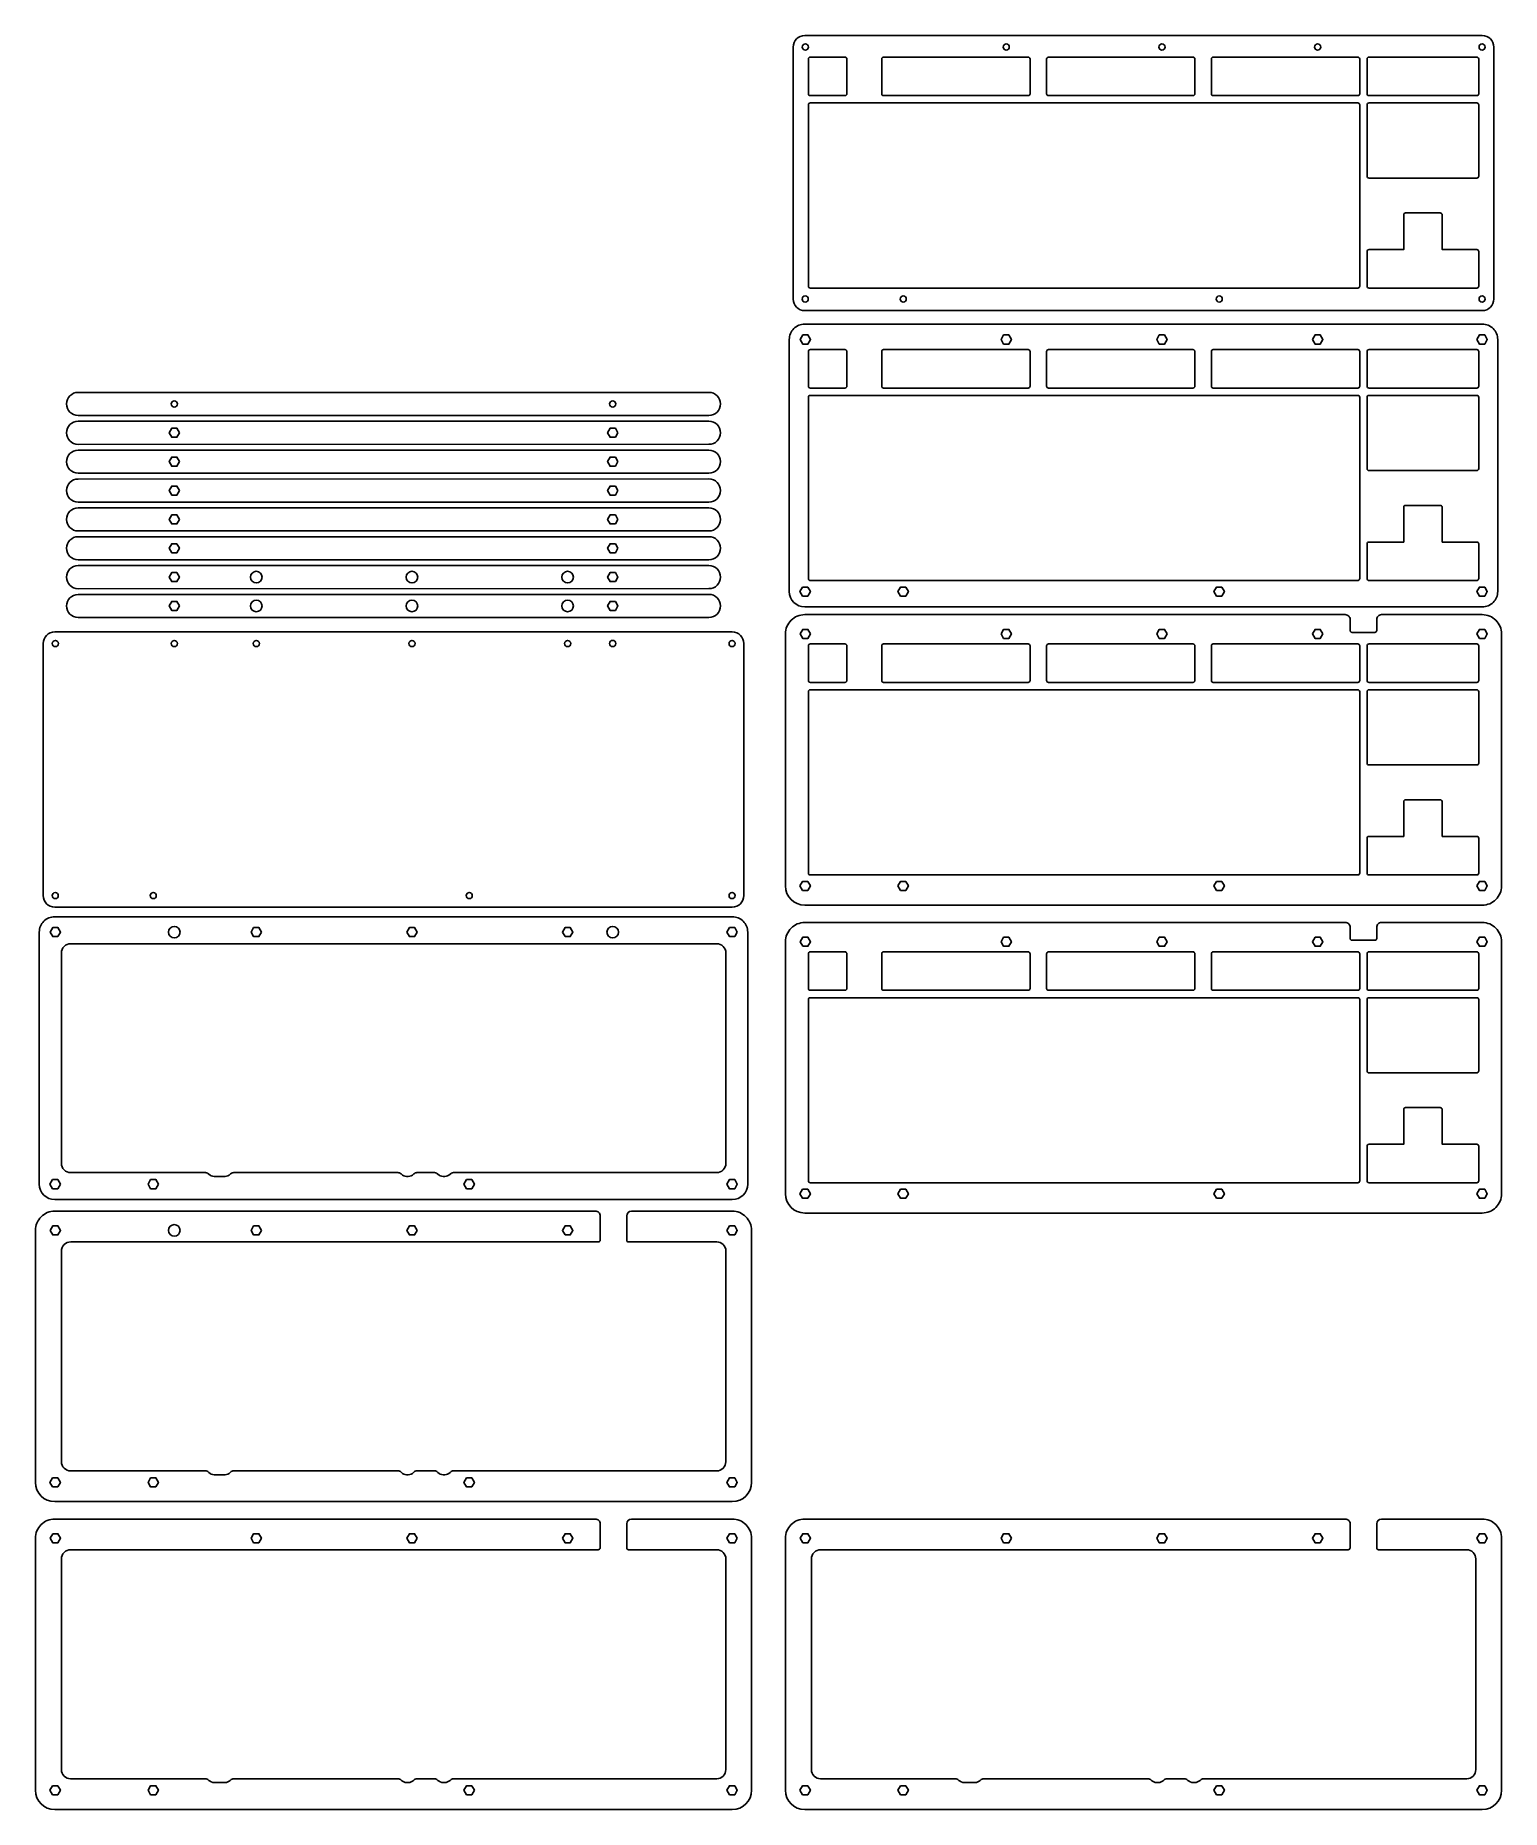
# Model space of a CAD drawing. Header units: millimetres. Extents: x 4 to 766, y 5 to 926.
import ezdxf

# ---------------------------------------------------------------- set-up
doc = ezdxf.new("R2010")
doc.units = ezdxf.units.MM
doc.layers.get('0').update_dxf_attribs({"linetype": 'CONTINUOUS'})

msp = doc.modelspace()

# ---------------------------------------------------------------- linework, layer by layer
for p, q in [((354, 741.01), (26, 740.99)), ((26, 728.99), (354, 729.01)), ((354, 726.01), (26, 725.99)), ((26, 713.99), (354, 714.01)), ((354, 711.01), (26, 710.99)), ((26, 698.99), (354, 699.01)), ((354, 696.01), (26, 695.99)), ((26, 683.99), (354, 684.01)), ((354, 681.01), (26, 680.99)), ((26, 668.99), (354, 669.01)), ((354, 666.01), (26, 665.99)), ((26, 653.99), (354, 654.01)), ((354, 651.01), (26, 650.99)), ((26, 638.99), (354, 639.01)), ((354, 636.01), (26, 635.99)), ((26, 623.99), (354, 624.01)), ((7.81, 610.49), (7.82, 479.51)), ((366.19, 616.49), (13.81, 616.49)), ((372.19, 479.51), (372.19, 610.49)), ((13.82, 473.51), (366.19, 473.51)), ((366.19, 468.49), (13.81, 468.49)), ((5.81, 460.49), (5.82, 329.51)), ((374.19, 329.51), (374.19, 460.49)), ((294.96, 315.49), (13.81, 315.49)), ((13.82, 321.51), (366.19, 321.51)), ((366.19, 315.49), (313.77, 315.49)), ((3.81, 305.49), (3.82, 174.51)), ((297.46, 300.49), (297.46, 312.99)), ((311.27, 312.99), (311.27, 300.49)), ((376.19, 174.51), (376.19, 305.49)), ((22.17, 299.49), (296.46, 299.49)), ((312.27, 299.49), (358.07, 299.49)), ((17.32, 185.26), (17.32, 294.64)), ((362.82, 294.74), (362.82, 185.26)), ((66.61, 180.51), (22.07, 180.51)), ((92.2, 180.51), (66.61, 180.51)), ((94.02, 179.65), (93.84, 179.83)), ((102.4, 178.53), (96.72, 178.53)), ((105.28, 179.83), (105.1, 179.65)), ((192.28, 180.51), (106.92, 180.51)), ((194.09, 179.65), (193.91, 179.83)), ((197.68, 178.53), (196.8, 178.53)), ((200.57, 179.83), (200.39, 179.65)), ((211.3, 180.51), (202.2, 180.51)), ((213.11, 179.65), (212.93, 179.83)), ((216.7, 178.53), (215.81, 178.53)), ((219.58, 179.83), (219.4, 179.65)), ((224.96, 180.51), (221.21, 180.51)), ((329.01, 180.51), (224.96, 180.51)), ((358.07, 180.51), (329.01, 180.51)), ((13.82, 164.51), (366.19, 164.51)), ((294.96, 155.49), (13.81, 155.49)), ((297.46, 140.49), (297.46, 152.99)), ((311.27, 152.99), (311.27, 140.49)), ((366.19, 155.49), (313.77, 155.49)), ((684.96, 155.49), (403.81, 155.49)), ((687.46, 140.49), (687.46, 152.99)), ((701.27, 152.99), (701.27, 140.49)), ((756.19, 155.49), (703.77, 155.49)), ((3.81, 145.49), (3.82, 14.51)), ((22.17, 139.49), (296.46, 139.49)), ((312.27, 139.49), (358.07, 139.49)), ((376.19, 14.51), (376.19, 145.49)), ((393.81, 145.49), (393.82, 14.51)), ((412.17, 139.49), (686.46, 139.49)), ((702.27, 139.49), (748.07, 139.49)), ((766.19, 14.51), (766.19, 145.49)), ((17.32, 25.26), (17.32, 134.64)), ((362.82, 134.74), (362.82, 25.26)), ((407.32, 25.26), (407.32, 134.64)), ((752.82, 134.74), (752.82, 25.26)), ((66.61, 20.51), (22.07, 20.51)), ((92.2, 20.51), (66.61, 20.51)), ((94.02, 19.65), (93.84, 19.83)), ((102.4, 18.53), (96.72, 18.53)), ((105.28, 19.83), (105.1, 19.65)), ((192.28, 20.51), (106.92, 20.51)), ((194.09, 19.65), (193.91, 19.83)), ((197.68, 18.53), (196.8, 18.53)), ((200.57, 19.83), (200.39, 19.65)), ((211.3, 20.51), (202.2, 20.51)), ((213.11, 19.65), (212.93, 19.83)), ((216.7, 18.53), (215.81, 18.53)), ((219.58, 19.83), (219.4, 19.65)), ((224.96, 20.51), (221.21, 20.51)), ((329.01, 20.51), (224.96, 20.51)), ((358.07, 20.51), (329.01, 20.51)), ((456.61, 20.51), (412.07, 20.51)), ((482.2, 20.51), (456.61, 20.51)), ((484.02, 19.65), (483.84, 19.83)), ((492.4, 18.53), (486.72, 18.53)), ((495.28, 19.83), (495.1, 19.65)), ((582.28, 20.51), (496.92, 20.51)), ((584.09, 19.65), (583.91, 19.83)), ((587.68, 18.53), (586.8, 18.53)), ((590.57, 19.83), (590.39, 19.65)), ((601.3, 20.51), (592.2, 20.51)), ((603.11, 19.65), (602.93, 19.83)), ((606.7, 18.53), (605.81, 18.53)), ((609.58, 19.83), (609.4, 19.65)), ((614.96, 20.51), (611.21, 20.51)), ((719.01, 20.51), (614.96, 20.51)), ((748.07, 20.51), (719.01, 20.51)), ((13.82, 4.51), (366.19, 4.51)), ((403.82, 4.51), (756.19, 4.51))]:
    msp.add_line(p, q)
for points in [[(762.19, 789.51, -0.414214), (756.19, 783.51), (403.82, 783.51, -0.41419), (397.82, 789.51), (397.81, 920.49, -0.414237), (403.81, 926.49), (756.19, 926.49, -0.414214), (762.19, 920.49)], [(405.76, 914.25, -0.414214), (406.76, 915.25), (424.76, 915.25, -0.414214), (425.76, 914.25), (425.76, 896.25, -0.414214), (424.76, 895.25), (406.76, 895.25, -0.414214), (405.76, 896.25)], [(444.86, 895.25, -0.414214), (443.86, 896.25), (443.86, 914.25, -0.414214), (444.86, 915.25), (520.01, 915.25, -0.414214), (521.01, 914.25), (521.01, 896.25, -0.414214), (520.01, 895.25)], [(606.73, 896.25, -0.414214), (605.73, 895.25), (530.58, 895.25, -0.414214), (529.58, 896.25), (529.58, 914.25, -0.414214), (530.58, 915.25), (605.73, 915.25, -0.414214), (606.73, 914.25)], [(691.46, 915.25, -0.414214), (692.46, 914.25), (692.46, 896.25, -0.414214), (691.46, 895.25), (616.31, 895.25, -0.414214), (615.31, 896.25), (615.31, 914.25, -0.414214), (616.31, 915.25)], [(697.27, 895.25, -0.414214), (696.27, 896.25), (696.27, 914.25, -0.414214), (697.27, 915.25), (753.37, 915.25, -0.414214), (754.37, 914.25), (754.37, 896.25, -0.414214), (753.37, 895.25)], [(406.76, 795.23), (691.46, 795.23, 0.414214), (692.46, 796.23), (692.46, 890.43, 0.414214), (691.46, 891.43), (406.76, 891.43, 0.414214), (405.76, 890.43), (405.76, 796.23, 0.414214)], [(696.27, 890.43, -0.414214), (697.27, 891.43), (753.37, 891.43, -0.414214), (754.37, 890.43), (754.37, 853.38, -0.414214), (753.37, 852.38), (697.27, 852.38, -0.414214), (696.27, 853.38)], [(715.32, 833.28), (715.32, 815.23), (697.27, 815.23, 0.414214), (696.27, 814.23), (696.27, 796.23, 0.414214), (697.27, 795.23), (753.37, 795.23, 0.414214), (754.37, 796.23), (754.37, 814.23, 0.414214), (753.37, 815.23), (735.32, 815.23), (735.32, 833.28, 0.414214), (734.32, 834.28), (716.32, 834.28, 0.414214)], [(403.82, 629.51, -0.41419), (395.82, 637.51), (395.81, 768.49, -0.414237), (403.81, 776.49), (756.19, 776.49, -0.414214), (764.19, 768.49), (764.19, 637.51, -0.414214), (756.19, 629.51)], [(424.76, 763.25), (406.76, 763.25, 0.414214), (405.76, 762.25), (405.76, 744.25, 0.414214), (406.76, 743.25), (424.76, 743.25, 0.414214), (425.76, 744.25), (425.76, 762.25, 0.414214)], [(444.86, 743.25), (520.01, 743.25, 0.414214), (521.01, 744.25), (521.01, 762.25, 0.414214), (520.01, 763.25), (444.86, 763.25, 0.414214), (443.86, 762.25), (443.86, 744.25, 0.414214)], [(529.58, 762.25), (529.58, 744.25, 0.414214), (530.58, 743.25), (605.73, 743.25, 0.414214), (606.73, 744.25), (606.73, 762.25, 0.414214), (605.73, 763.25), (530.58, 763.25, 0.414214)], [(616.31, 743.25), (691.46, 743.25, 0.414214), (692.46, 744.25), (692.46, 762.25, 0.414214), (691.46, 763.25), (616.31, 763.25, 0.414214), (615.31, 762.25), (615.31, 744.25, 0.414214)], [(696.27, 762.25), (696.27, 744.25, 0.414214), (697.27, 743.25), (753.37, 743.25, 0.414214), (754.37, 744.25), (754.37, 762.25, 0.414214), (753.37, 763.25), (697.27, 763.25, 0.414214)], [(405.76, 738.43), (405.76, 644.23, 0.414214), (406.76, 643.23), (691.46, 643.23, 0.414214), (692.46, 644.23), (692.46, 738.43, 0.414214), (691.46, 739.43), (406.76, 739.43, 0.414214)], [(697.27, 700.38), (753.37, 700.38, 0.414214), (754.37, 701.38), (754.37, 738.43, 0.414214), (753.37, 739.43), (697.27, 739.43, 0.414214), (696.27, 738.43), (696.27, 701.38, 0.414214)], [(734.32, 682.28), (716.32, 682.28, 0.414214), (715.32, 681.28), (715.32, 663.23), (697.27, 663.23, 0.414214), (696.27, 662.23), (696.27, 644.23, 0.414214), (697.27, 643.23), (753.37, 643.23, 0.414214), (754.37, 644.23), (754.37, 662.23, 0.414214), (753.37, 663.23), (735.32, 663.23), (735.32, 681.28, 0.414214)], [(766.19, 615.49), (766.19, 484.51, -0.414214), (756.19, 474.51), (403.82, 474.51, -0.41419), (393.82, 484.51), (393.81, 615.49, -0.414237), (403.81, 625.49), (684.96, 625.49, -0.414214), (687.46, 622.99), (687.46, 617.25, 0.414214), (688.46, 616.25), (700.27, 616.25, 0.414214), (701.27, 617.25), (701.27, 622.99, -0.414214), (703.77, 625.49), (756.19, 625.49, -0.414214)], [(425.76, 591.25, -0.414214), (424.76, 590.25), (406.76, 590.25, -0.414214), (405.76, 591.25), (405.76, 609.25, -0.414214), (406.76, 610.25), (424.76, 610.25, -0.414214), (425.76, 609.25)], [(521.01, 591.25), (521.01, 609.25, 0.414214), (520.01, 610.25), (444.86, 610.25, 0.414214), (443.86, 609.25), (443.86, 591.25, 0.414214), (444.86, 590.25), (520.01, 590.25, 0.414214)], [(529.58, 609.25), (529.58, 591.25, 0.414214), (530.58, 590.25), (605.73, 590.25, 0.414214), (606.73, 591.25), (606.73, 609.25, 0.414214), (605.73, 610.25), (530.58, 610.25, 0.414214)], [(616.31, 590.25, -0.414214), (615.31, 591.25), (615.31, 609.25, -0.414214), (616.31, 610.25), (691.46, 610.25, -0.414214), (692.46, 609.25), (692.46, 591.25, -0.414214), (691.46, 590.25)], [(697.27, 590.25, -0.414214), (696.27, 591.25), (696.27, 609.25, -0.414214), (697.27, 610.25), (753.37, 610.25, -0.414214), (754.37, 609.25), (754.37, 591.25, -0.414214), (753.37, 590.25)], [(405.76, 585.43), (405.76, 491.23, 0.414214), (406.76, 490.23), (691.46, 490.23, 0.414214), (692.46, 491.23), (692.46, 585.43, 0.414214), (691.46, 586.43), (406.76, 586.43, 0.414214)], [(696.27, 585.43), (696.27, 548.38, 0.414214), (697.27, 547.38), (753.37, 547.38, 0.414214), (754.37, 548.38), (754.37, 585.43, 0.414214), (753.37, 586.43), (697.27, 586.43, 0.414214)], [(753.37, 510.23, -0.414214), (754.37, 509.23), (754.37, 491.23, -0.414214), (753.37, 490.23), (697.27, 490.23, -0.414214), (696.27, 491.23), (696.27, 509.23, -0.414214), (697.27, 510.23), (715.32, 510.23), (715.32, 528.28, -0.414214), (716.32, 529.28), (734.32, 529.28, -0.414214), (735.32, 528.28), (735.32, 510.23)], [(684.96, 465.49, -0.414214), (687.46, 462.99), (687.46, 457.25, 0.414214), (688.46, 456.25), (700.27, 456.25, 0.414214), (701.27, 457.25), (701.27, 462.99, -0.414214), (703.77, 465.49), (756.19, 465.49, -0.414214), (766.19, 455.49), (766.19, 324.51, -0.414214), (756.19, 314.51), (403.82, 314.51, -0.41419), (393.82, 324.51), (393.81, 455.49, -0.414237), (403.81, 465.49)], [(105.1, 334.65, -0.199031), (102.4, 333.53), (96.72, 333.53, -0.198808), (94.02, 334.65), (93.84, 334.83, 0.198763), (92.2, 335.51), (66.61, 335.51), (22.07, 335.51, -0.414214), (17.32, 340.26), (17.32, 449.64, -0.426101), (22.17, 454.49), (358.07, 454.49, -0.414233), (362.82, 449.74), (362.82, 340.26, -0.414214), (358.07, 335.51), (329.01, 335.51), (224.96, 335.51), (221.21, 335.51, 0.198216), (219.58, 334.83), (219.4, 334.65, -0.199017), (216.7, 333.53), (215.81, 333.53, -0.198852), (213.11, 334.65), (212.93, 334.83, 0.19891), (211.3, 335.51), (202.2, 335.51, 0.198915), (200.57, 334.83), (200.39, 334.65, -0.199031), (197.68, 333.53), (196.8, 333.53, -0.199017), (194.09, 334.65), (193.91, 334.83, 0.19878), (192.28, 335.51), (106.92, 335.51, 0.198915), (105.28, 334.83)], [(425.76, 431.25), (425.76, 449.25, 0.414214), (424.76, 450.25), (406.76, 450.25, 0.414214), (405.76, 449.25), (405.76, 431.25, 0.414214), (406.76, 430.25), (424.76, 430.25, 0.414214)], [(443.86, 449.25), (443.86, 431.25, 0.414214), (444.86, 430.25), (520.01, 430.25, 0.414214), (521.01, 431.25), (521.01, 449.25, 0.414214), (520.01, 450.25), (444.86, 450.25, 0.414214)], [(605.73, 450.25, -0.414214), (606.73, 449.25), (606.73, 431.25, -0.414214), (605.73, 430.25), (530.58, 430.25, -0.414214), (529.58, 431.25), (529.58, 449.25, -0.414214), (530.58, 450.25)], [(692.46, 431.25), (692.46, 449.25, 0.414214), (691.46, 450.25), (616.31, 450.25, 0.414214), (615.31, 449.25), (615.31, 431.25, 0.414214), (616.31, 430.25), (691.46, 430.25, 0.414214)], [(754.37, 431.25), (754.37, 449.25, 0.414214), (753.37, 450.25), (697.27, 450.25, 0.414214), (696.27, 449.25), (696.27, 431.25, 0.414214), (697.27, 430.25), (753.37, 430.25, 0.414214)], [(406.76, 330.23), (691.46, 330.23, 0.414214), (692.46, 331.23), (692.46, 425.43, 0.414214), (691.46, 426.43), (406.76, 426.43, 0.414214), (405.76, 425.43), (405.76, 331.23, 0.414214)], [(754.37, 388.38, -0.414214), (753.37, 387.38), (697.27, 387.38, -0.414214), (696.27, 388.38), (696.27, 425.43, -0.414214), (697.27, 426.43), (753.37, 426.43, -0.414214), (754.37, 425.43)], [(696.27, 349.23), (696.27, 331.23, 0.414214), (697.27, 330.23), (753.37, 330.23, 0.414214), (754.37, 331.23), (754.37, 349.23, 0.414214), (753.37, 350.23), (735.32, 350.23), (735.32, 368.28, 0.414214), (734.32, 369.28), (716.32, 369.28, 0.414214), (715.32, 368.28), (715.32, 350.23), (697.27, 350.23, 0.414214)]]:
    msp.add_lwpolyline(points, format="xyb", close=True)
for points in [[(402.81, 770.84), (401.45, 768.49), (402.81, 766.14), (405.53, 766.14), (406.88, 768.49), (405.53, 770.84)], [(509.98, 770.84), (507.27, 770.84), (505.91, 768.49), (507.27, 766.14), (509.98, 766.14), (511.34, 768.49)], [(590.95, 770.84), (588.23, 770.84), (586.88, 768.49), (588.23, 766.14), (590.95, 766.14), (592.3, 768.49)], [(667.84, 768.49), (669.2, 766.14), (671.91, 766.14), (673.27, 768.49), (671.91, 770.84), (669.2, 770.84)], [(753.36, 768.49), (754.72, 766.14), (757.43, 766.14), (758.79, 768.49), (757.43, 770.84), (754.72, 770.84)], [(78.71, 720), (77.36, 722.35), (74.64, 722.35), (73.29, 720), (74.64, 717.65), (77.36, 717.65)], [(306.71, 720), (305.36, 722.35), (302.64, 722.35), (301.29, 720), (302.64, 717.65), (305.36, 717.65)], [(78.71, 705), (77.36, 707.35), (74.64, 707.35), (73.29, 705), (74.64, 702.65), (77.36, 702.65)], [(306.71, 705), (305.36, 707.35), (302.64, 707.35), (301.29, 705), (302.64, 702.65), (305.36, 702.65)], [(78.71, 690), (77.36, 692.35), (74.64, 692.35), (73.29, 690), (74.64, 687.65), (77.36, 687.65)], [(306.71, 690), (305.36, 692.35), (302.64, 692.35), (301.29, 690), (302.64, 687.65), (305.36, 687.65)], [(78.71, 675), (77.36, 677.35), (74.64, 677.35), (73.29, 675), (74.64, 672.65), (77.36, 672.65)], [(306.71, 675), (305.36, 677.35), (302.64, 677.35), (301.29, 675), (302.64, 672.65), (305.36, 672.65)], [(77.36, 662.35), (74.64, 662.35), (73.29, 660), (74.64, 657.65), (77.36, 657.65), (78.71, 660)], [(306.71, 660), (305.36, 662.35), (302.64, 662.35), (301.29, 660), (302.64, 657.65), (305.36, 657.65)], [(77.36, 647.35), (74.64, 647.35), (73.29, 645), (74.64, 642.65), (77.36, 642.65), (78.71, 645)], [(305.36, 647.35), (302.64, 647.35), (301.29, 645), (302.64, 642.65), (305.36, 642.65), (306.71, 645)], [(402.72, 639.86), (401.36, 637.51), (402.72, 635.16), (405.43, 635.16), (406.79, 637.51), (405.43, 639.86)], [(456.41, 639.86), (453.69, 639.86), (452.34, 637.51), (453.69, 635.16), (456.41, 635.16), (457.76, 637.51)], [(620.71, 635.16), (622.07, 637.51), (620.71, 639.86), (618, 639.86), (616.64, 637.51), (618, 635.16)], [(757.43, 635.16), (758.78, 637.51), (757.43, 639.86), (754.71, 639.86), (753.36, 637.51), (754.71, 635.16)], [(78.71, 630), (77.36, 632.35), (74.64, 632.35), (73.29, 630), (74.64, 627.65), (77.36, 627.65)], [(305.36, 632.35), (302.64, 632.35), (301.29, 630), (302.64, 627.65), (305.36, 627.65), (306.71, 630)], [(406.88, 615.49), (405.53, 617.84), (402.81, 617.84), (401.45, 615.49), (402.81, 613.14), (405.53, 613.14)], [(505.91, 615.49), (507.27, 613.14), (509.98, 613.14), (511.34, 615.49), (509.98, 617.84), (507.27, 617.84)], [(592.3, 615.49), (590.95, 617.84), (588.23, 617.84), (586.88, 615.49), (588.23, 613.14), (590.95, 613.14)], [(673.27, 615.49), (671.91, 617.84), (669.2, 617.84), (667.84, 615.49), (669.2, 613.14), (671.91, 613.14)], [(754.72, 613.14), (757.43, 613.14), (758.79, 615.49), (757.43, 617.84), (754.72, 617.84), (753.36, 615.49)], [(401.36, 484.51), (402.72, 482.16), (405.43, 482.16), (406.79, 484.51), (405.43, 486.86), (402.72, 486.86)], [(452.34, 484.51), (453.69, 482.16), (456.41, 482.16), (457.76, 484.51), (456.41, 486.86), (453.69, 486.86)], [(618, 486.86), (616.64, 484.51), (618, 482.16), (620.71, 482.16), (622.07, 484.51), (620.71, 486.86)], [(753.36, 484.51), (754.71, 482.16), (757.43, 482.16), (758.78, 484.51), (757.43, 486.86), (754.71, 486.86)], [(15.53, 458.14), (16.88, 460.49), (15.53, 462.84), (12.81, 462.84), (11.45, 460.49), (12.81, 458.14)], [(121.34, 460.49), (119.98, 462.84), (117.27, 462.84), (115.91, 460.49), (117.27, 458.14), (119.98, 458.14)], [(196.88, 460.49), (198.23, 458.14), (200.95, 458.14), (202.3, 460.49), (200.95, 462.84), (198.23, 462.84)], [(279.2, 458.14), (281.91, 458.14), (283.27, 460.49), (281.91, 462.84), (279.2, 462.84), (277.84, 460.49)], [(368.79, 460.49), (367.43, 462.84), (364.72, 462.84), (363.36, 460.49), (364.72, 458.14), (367.43, 458.14)], [(402.81, 453.14), (405.53, 453.14), (406.88, 455.49), (405.53, 457.84), (402.81, 457.84), (401.45, 455.49)], [(509.98, 457.84), (507.27, 457.84), (505.91, 455.49), (507.27, 453.14), (509.98, 453.14), (511.34, 455.49)], [(588.23, 457.84), (586.88, 455.49), (588.23, 453.14), (590.95, 453.14), (592.3, 455.49), (590.95, 457.84)], [(669.2, 457.84), (667.84, 455.49), (669.2, 453.14), (671.91, 453.14), (673.27, 455.49), (671.91, 457.84)], [(757.43, 457.84), (754.72, 457.84), (753.36, 455.49), (754.72, 453.14), (757.43, 453.14), (758.79, 455.49)], [(16.79, 329.51), (15.43, 331.86), (12.72, 331.86), (11.36, 329.51), (12.72, 327.16), (15.43, 327.16)], [(67.76, 329.51), (66.41, 331.86), (63.69, 331.86), (62.34, 329.51), (63.69, 327.16), (66.41, 327.16)], [(230.71, 327.16), (232.07, 329.51), (230.71, 331.86), (228, 331.86), (226.64, 329.51), (228, 327.16)], [(367.43, 331.86), (364.71, 331.86), (363.36, 329.51), (364.71, 327.16), (367.43, 327.16), (368.78, 329.51)], [(405.43, 322.16), (406.79, 324.51), (405.43, 326.86), (402.72, 326.86), (401.36, 324.51), (402.72, 322.16)], [(453.69, 326.86), (452.34, 324.51), (453.69, 322.16), (456.41, 322.16), (457.76, 324.51), (456.41, 326.86)], [(618, 322.16), (620.71, 322.16), (622.07, 324.51), (620.71, 326.86), (618, 326.86), (616.64, 324.51)], [(757.43, 326.86), (754.71, 326.86), (753.36, 324.51), (754.71, 322.16), (757.43, 322.16), (758.78, 324.51)], [(11.45, 305.49), (12.81, 303.14), (15.53, 303.14), (16.88, 305.49), (15.53, 307.84), (12.81, 307.84)], [(121.34, 305.49), (119.98, 307.84), (117.27, 307.84), (115.91, 305.49), (117.27, 303.14), (119.98, 303.14)], [(202.3, 305.49), (200.95, 307.84), (198.23, 307.84), (196.88, 305.49), (198.23, 303.14), (200.95, 303.14)], [(279.2, 303.14), (281.91, 303.14), (283.27, 305.49), (281.91, 307.84), (279.2, 307.84), (277.84, 305.49)], [(363.36, 305.49), (364.72, 303.14), (367.43, 303.14), (368.79, 305.49), (367.43, 307.84), (364.72, 307.84)], [(12.72, 172.16), (15.43, 172.16), (16.79, 174.51), (15.43, 176.86), (12.72, 176.86), (11.36, 174.51)], [(66.41, 172.16), (67.76, 174.51), (66.41, 176.86), (63.69, 176.86), (62.34, 174.51), (63.69, 172.16)], [(230.71, 172.16), (232.07, 174.51), (230.71, 176.86), (228, 176.86), (226.64, 174.51), (228, 172.16)], [(367.43, 172.16), (368.78, 174.51), (367.43, 176.86), (364.71, 176.86), (363.36, 174.51), (364.71, 172.16)], [(12.81, 147.84), (11.45, 145.49), (12.81, 143.14), (15.53, 143.14), (16.88, 145.49), (15.53, 147.84)], [(119.98, 143.14), (121.34, 145.49), (119.98, 147.84), (117.27, 147.84), (115.91, 145.49), (117.27, 143.14)], [(202.3, 145.49), (200.95, 147.84), (198.23, 147.84), (196.88, 145.49), (198.23, 143.14), (200.95, 143.14)], [(277.84, 145.49), (279.2, 143.14), (281.91, 143.14), (283.27, 145.49), (281.91, 147.84), (279.2, 147.84)], [(368.79, 145.49), (367.43, 147.84), (364.72, 147.84), (363.36, 145.49), (364.72, 143.14), (367.43, 143.14)], [(402.81, 143.14), (405.53, 143.14), (406.88, 145.49), (405.53, 147.84), (402.81, 147.84), (401.45, 145.49)], [(511.34, 145.49), (509.98, 147.84), (507.27, 147.84), (505.91, 145.49), (507.27, 143.14), (509.98, 143.14)], [(588.23, 143.14), (590.95, 143.14), (592.3, 145.49), (590.95, 147.84), (588.23, 147.84), (586.88, 145.49)], [(671.91, 143.14), (673.27, 145.49), (671.91, 147.84), (669.2, 147.84), (667.84, 145.49), (669.2, 143.14)], [(757.43, 147.84), (754.72, 147.84), (753.36, 145.49), (754.72, 143.14), (757.43, 143.14), (758.79, 145.49)], [(12.72, 16.86), (11.36, 14.51), (12.72, 12.16), (15.43, 12.16), (16.79, 14.51), (15.43, 16.86)], [(66.41, 12.16), (67.76, 14.51), (66.41, 16.86), (63.69, 16.86), (62.34, 14.51), (63.69, 12.16)], [(232.07, 14.51), (230.71, 16.86), (228, 16.86), (226.64, 14.51), (228, 12.16), (230.71, 12.16)], [(364.71, 12.16), (367.43, 12.16), (368.78, 14.51), (367.43, 16.86), (364.71, 16.86), (363.36, 14.51)], [(401.36, 14.51), (402.72, 12.16), (405.43, 12.16), (406.79, 14.51), (405.43, 16.86), (402.72, 16.86)], [(453.69, 16.86), (452.34, 14.51), (453.69, 12.16), (456.41, 12.16), (457.76, 14.51), (456.41, 16.86)], [(618, 16.86), (616.64, 14.51), (618, 12.16), (620.71, 12.16), (622.07, 14.51), (620.71, 16.86)], [(757.43, 12.16), (758.78, 14.51), (757.43, 16.86), (754.71, 16.86), (753.36, 14.51), (754.71, 12.16)]]:
    msp.add_lwpolyline(points, close=True)
for centre, radius in [((404.17, 920.49), 1.6), ((508.63, 920.49), 1.6), ((589.59, 920.49), 1.6), ((670.55, 920.49), 1.6), ((756.07, 920.49), 1.6), ((404.07, 789.51), 1.6), ((455.05, 789.51), 1.6), ((619.36, 789.51), 1.6), ((756.07, 789.51), 1.6), ((76, 735), 1.6), ((304, 735), 1.6), ((118.63, 645.01), 3), ((199.59, 645.01), 3), ((280.55, 645.01), 3), ((118.63, 630.01), 3), ((199.59, 630.01), 3), ((280.55, 630.01), 3), ((14.17, 610.49), 1.6), ((76, 610.49), 1.6), ((118.63, 610.49), 1.6), ((199.59, 610.49), 1.6), ((280.55, 610.49), 1.6), ((304, 610.5), 1.6), ((366.07, 610.49), 1.6), ((14.07, 479.51), 1.6), ((65.05, 479.51), 1.6), ((229.36, 479.51), 1.6), ((366.07, 479.51), 1.6), ((76, 460.49), 3), ((304, 460.5), 3), ((76, 305.49), 3)]:
    msp.add_circle(centre, radius)
for centre, radius, start, end in [((26, 734.99), 6, 90.00469, 270.00469), ((354, 735.01), 6, -89.99531, 90.00469), ((26, 719.99), 6, 90.00469, 270.00469), ((354, 720.01), 6, -89.99531, 90.00469), ((26, 704.99), 6, 90.00469, 270.00469), ((354, 705.01), 6, -89.99531, 90.00469), ((26, 689.99), 6, 90.00469, 270.00469), ((354, 690.01), 6, -89.99531, 90.00469), ((26, 674.99), 6, 90.00469, 270.00469), ((354, 675.01), 6, -89.99531, 90.00469), ((26, 659.99), 6, 90.00469, 270.00469), ((354, 660.01), 6, -89.99531, 90.00469), ((26, 644.99), 6, 90.00469, 270.00469), ((354, 645.01), 6, -89.99531, 90.00469), ((26, 629.99), 6, 90.00469, 270.00469), ((354, 630.01), 6, -89.99531, 90.00469), ((13.81, 610.49), 6, 90.00015, 180.00469), ((366.19, 610.49), 6, 0, 90.00015), ((13.82, 479.51), 6, 180.00469, 270), ((366.19, 479.51), 6, -90, 0), ((13.81, 460.49), 8, 90.00015, 180.00469), ((366.19, 460.49), 8, 0, 90.00015), ((13.82, 329.51), 8, 180.00469, 270), ((366.19, 329.51), 8, -90, 0), ((13.81, 305.49), 10, 90.00015, 180.00469), ((294.96, 312.99), 2.5, 0, 90.00015), ((313.77, 312.99), 2.5, 90.00015, 180.00015), ((366.19, 305.49), 10, 0, 90.00015), ((22.07, 294.74), 4.75, 88.83596, 181.15155), ((296.46, 300.49), 1, -89.99983, 0), ((312.27, 300.49), 1, 180.00015, 270.00017), ((358.07, 294.74), 4.75, -0.00186, 90.00186), ((22.07, 185.26), 4.75, 179.98898, 269.98898), ((358.07, 185.26), 4.75, 269.98901, 359.98901), ((92.2, 178.19), 2.31, 45.01437, 89.98141), ((96.72, 182.35), 3.82, 224.99825, 269.97528), ((102.4, 182.35), 3.82, 269.97542, 315.00161), ((106.92, 178.19), 2.31, 89.98533, 134.98581), ((192.28, 178.19), 2.31, 45.01437, 89.98515), ((196.8, 182.35), 3.82, 225.00161, 270.02458), ((197.69, 182.35), 3.82, 269.97542, 315.00161), ((202.2, 178.19), 2.31, 89.98551, 134.98599), ((211.3, 178.19), 2.31, 44.98599, 89.98551), ((215.81, 182.35), 3.82, 224.9984, 269.98503), ((216.7, 182.35), 3.82, 269.97542, 314.99839), ((221.22, 178.19), 2.31, 90.16788, 135.01437), ((13.82, 174.51), 10, 180.00469, 270), ((366.19, 174.51), 10, -90, 0), ((13.81, 145.49), 10, 90.00015, 180.00469), ((294.96, 152.99), 2.5, 0, 90.00015), ((313.77, 152.99), 2.5, 90.00015, 180.00015), ((366.19, 145.49), 10, 0, 90.00015), ((403.81, 145.49), 10, 90.00015, 180.00469), ((684.96, 152.99), 2.5, 0, 90.00015), ((703.77, 152.99), 2.5, 90.00015, 180.00015), ((756.19, 145.49), 10, 0, 90.00015), ((22.07, 134.74), 4.75, 88.83596, 181.15155), ((296.46, 140.49), 1, -89.99983, 0), ((312.27, 140.49), 1, 180.00015, 270.00017), ((358.07, 134.74), 4.75, -0.00186, 90.00186), ((412.07, 134.74), 4.75, 88.83596, 181.15155), ((686.46, 140.49), 1, -89.99983, 0), ((702.27, 140.49), 1, 180.00015, 270.00017), ((748.07, 134.74), 4.75, -0.00186, 90.00186), ((22.07, 25.26), 4.75, 179.98898, 269.98898), ((92.2, 18.19), 2.31, 45.01437, 89.98141), ((96.72, 22.35), 3.82, 224.99825, 269.97528), ((102.4, 22.35), 3.82, 269.97542, 315.00161), ((106.92, 18.19), 2.31, 89.98533, 134.98581), ((192.28, 18.19), 2.31, 45.01437, 89.98515), ((196.8, 22.35), 3.82, 225.00161, 270.02458), ((197.69, 22.35), 3.82, 269.97542, 315.00161), ((202.2, 18.19), 2.31, 89.98551, 134.98599), ((211.3, 18.19), 2.31, 44.98599, 89.98551), ((215.81, 22.35), 3.82, 224.9984, 269.98503), ((216.7, 22.35), 3.82, 269.97542, 314.99839), ((221.22, 18.19), 2.31, 90.16788, 135.01437), ((358.07, 25.26), 4.75, 269.98901, 359.98901), ((412.07, 25.26), 4.75, 179.98898, 269.98898), ((482.2, 18.19), 2.31, 45.01437, 89.98141), ((486.72, 22.35), 3.82, 224.99825, 269.97528), ((492.4, 22.35), 3.82, 269.97542, 315.00161), ((496.92, 18.19), 2.31, 89.98533, 134.98581), ((582.28, 18.19), 2.31, 45.01437, 89.98515), ((586.8, 22.35), 3.82, 225.00161, 270.02458), ((587.69, 22.35), 3.82, 269.97542, 315.00161), ((592.2, 18.19), 2.31, 89.98551, 134.98599), ((601.3, 18.19), 2.31, 44.98599, 89.98551), ((605.81, 22.35), 3.82, 224.9984, 269.98503), ((606.7, 22.35), 3.82, 269.97542, 314.99839), ((611.22, 18.19), 2.31, 90.16788, 135.01437), ((748.07, 25.26), 4.75, 269.98901, 359.98901), ((13.82, 14.51), 10, 180.00469, 270), ((366.19, 14.51), 10, -90, 0), ((403.82, 14.51), 10, 180.00469, 270), ((756.19, 14.51), 10, -90, 0)]:
    msp.add_arc(centre, radius, start, end)

doc.saveas('drawing.dxf')
